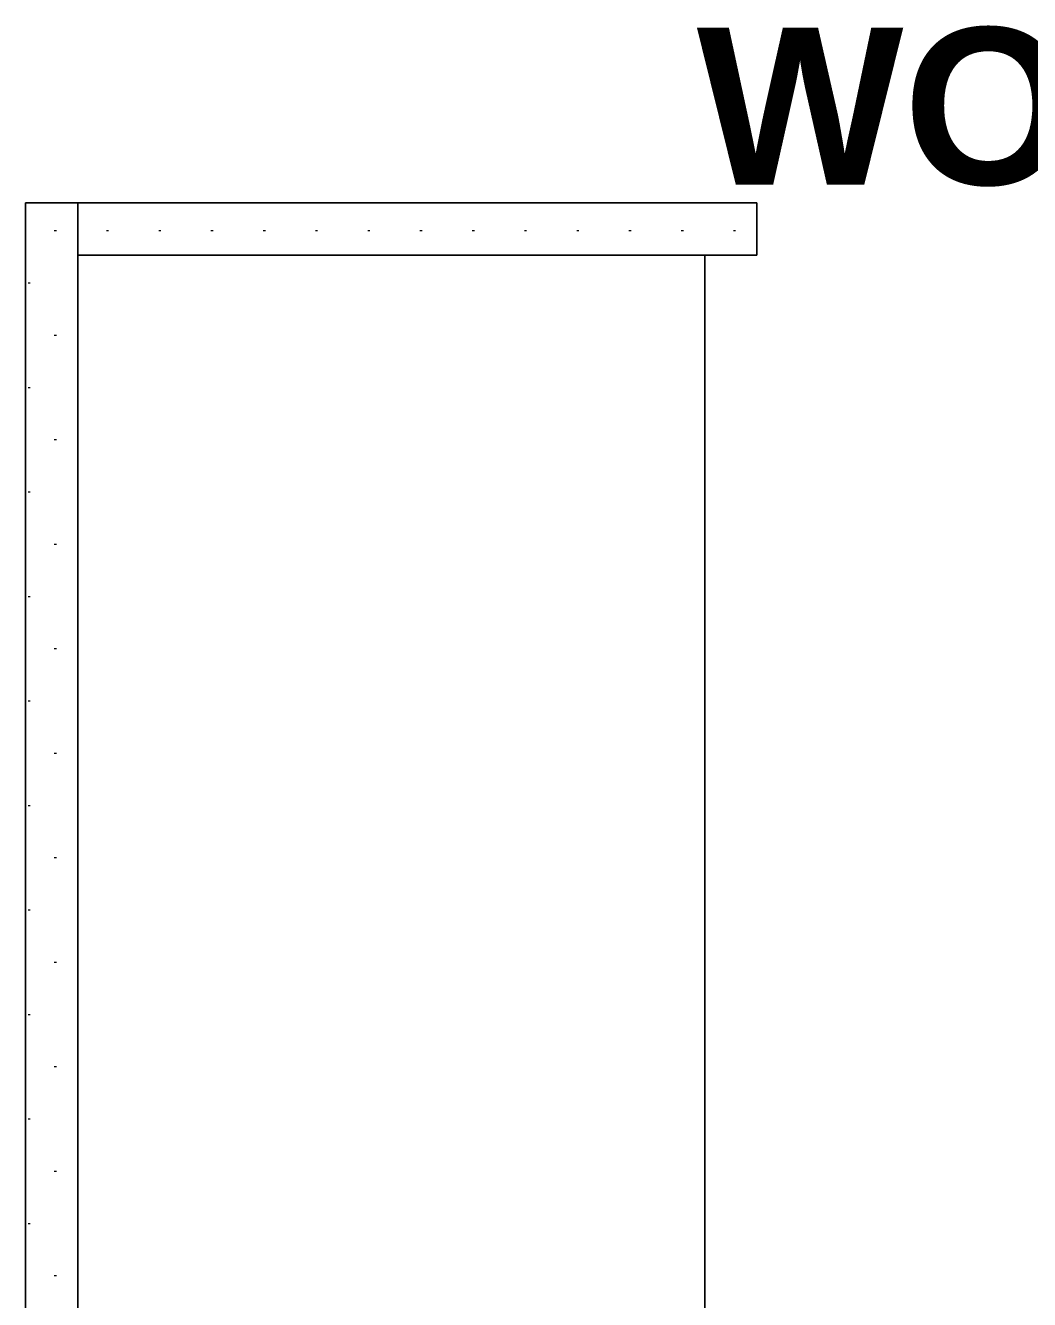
# Model space of a CAD drawing. Header units: inches. Extents: x -285 to 3116, y -17387 to -14851.
# Drawn here: x 1114.45 to 1152.88, y -15695.45 to -15646.68 of the extents above; entities that cross this region are included whole.
import ezdxf

# ---------------------------------------------------------------- set-up
doc = ezdxf.new("R2010")
doc.units = ezdxf.units.IN
doc.header["$MEASUREMENT"] = 0
doc.linetypes.add('DASH 1_32_', pattern=[0.0625, 0.03125, -0.03125])
doc.linetypes.add('Dash 1_8_', pattern=[0.25, 0.125, -0.125])
doc.layers.add('A-AREA-IDEN', color=2, linetype='Continuous', lineweight=9)
doc.layers.add('I-FURN', color=30, linetype='Continuous', lineweight=9)
doc.styles.add('Swis721 Lt BT_B', font='', dxfattribs={"height": 6})
doc.styles.get('Swis721 Lt BT_B').set_extended_font_data('Swis721 Lt BT', bold=True)
pattern_1 = [(180, (1214.451, -15653.467), (-1, -2), [0.084, -1.916])]

# ---------------------------------------------------------------- blocks, each defined once
blk = doc.blocks.new('F - FRONT-BACK WKSTA - 6 x 8-V7-FIRST FLOOR POWER _ SIGNAL')
at = {"layer": 'I-FURN'}
h = blk.add_hatch(dxfattribs=at)
h.set_pattern_fill('FP_4', color=256, style=0, pattern_type=2)
h.set_pattern_definition(pattern_1)
h.paths.add_polyline_path([(100, 76), (2, 76), (0.04, 75.96), (2, 74), (98, 74), (98, 0), (100, 0), (100, 74)], flags=0)
h.paths.add_polyline_path([(2, 2), (2, 0), (28, 0), (28, 2), (26, 2)], flags=0)
h.paths.add_polyline_path([(0.053, 74.053), (0, 73.959), (0, 0), (2, 2), (0.054, 74)], flags=0)
h = blk.add_hatch(dxfattribs=at)
h.set_pattern_fill('FP_4', color=256, style=0, pattern_type=2)
h.set_pattern_definition(pattern_1)
h.paths.add_polyline_path([(75.297, 2), (72, 2), (72, 0), (98, 0), (98, 2)], flags=0)
for p, q in [((100, 76), (0, 76)), ((0, 76), (0, 0)), ((0, 74), (0, 76)), ((0, 76), (2, 76)), ((2, 76), (100, 76)), ((100, 0), (100, 76)), ((100, 76), (100, 0)), ((0, 62), (0, 74)), ((26, 74), (2, 74)), ((2, 74), (2, 2)), ((2, 2), (2, 74)), ((2, 74), (26, 74)), ((2, 2), (2, 74)), ((2, 74), (98, 74)), ((26, 74), (2, 74)), ((2, 74), (2, 62)), ((26, 74), (2, 74)), ((2, 74), (2, 62)), ((2, 62), (2, 74)), ((2, 74), (26, 74)), ((26, 2), (26, 74)), ((26, 74), (26, 2)), ((74, 74), (26, 74)), ((74, 74), (26, 74)), ((26, 74), (74, 74)), ((74, 74), (74, 2)), ((98, 74), (74, 74)), ((74, 74), (98, 74)), ((74, 2), (74, 74)), ((82, 74), (74, 74)), ((98, 74), (74, 74)), ((74, 74), (98, 74)), ((98, 74), (82, 74)), ((82, 74), (82, 62)), ((82, 62), (82, 74)), ((82, 74), (98, 74)), ((98, 74), (82, 74)), ((98, 62), (98, 74)), ((98, 74), (98, 62)), ((98, 2), (98, 74)), ((98, 74), (98, 2)), ((98, 74), (98, 0)), ((98, 62), (98, 74)), ((98, 62), (98, 74)), ((98, 74), (98, 62)), ((0, 53), (0, 62)), ((2, 62), (2, 2)), ((2, 62), (26, 62)), ((26, 62), (2, 62)), ((26, 62), (74, 62)), ((74, 62), (26, 62)), ((74, 62), (98, 62)), ((98, 62), (74, 62)), ((82, 62), (82, 52)), ((82, 53), (82, 62)), ((98, 52), (98, 62)), ((98, 62), (98, 53)), ((98, 53), (98, 62)), ((0, 52), (0, 53)), ((98, 53), (82, 53)), ((98, 53), (82, 53)), ((82, 53), (82, 52)), ((98, 53), (82, 53)), ((82, 53), (98, 53)), ((82, 53), (82, 52)), ((82, 53), (82, 52)), ((98, 53), (82, 53)), ((82, 53), (98, 53)), ((82, 53), (82, 52)), ((82, 53), (82, 52)), ((98, 53), (82, 53)), ((82, 53), (98, 53)), ((82, 53), (82, 52)), ((82, 53), (82, 52)), ((98, 52), (98, 53)), ((98, 52), (98, 53)), ((98, 53), (98, 52)), ((98, 52), (98, 53)), ((98, 53), (98, 52)), ((98, 52), (98, 53)), ((98, 53), (98, 52)), ((98, 52), (98, 53)), ((0, 2), (0, 52)), ((82, 52), (98, 52)), ((82, 52), (98, 52)), ((82, 52), (98, 52)), ((82, 52), (98, 52)), ((82, 52), (98, 52)), ((82, 52), (98, 52)), ((82, 52), (98, 52)), ((82, 52), (98, 52)), ((98, 52), (82, 52)), ((82, 52), (98, 52)), ((98, 52), (82, 52)), ((82, 52), (98, 52)), ((98, 52), (82, 52)), ((82, 52), (98, 52)), ((98, 2), (98, 52)), ((0, 0), (0, 2)), ((2, 2), (26, 2)), ((26, 2), (2, 2)), ((28, 2), (2, 2)), ((2, 2), (26, 2)), ((26, 2), (28, 2)), ((28, 0), (28, 2)), ((28, 2), (28, 0)), ((98, 2), (72, 2)), ((72, 2), (72, 0)), ((72, 0), (72, 2)), ((72, 2), (74, 2)), ((74, 2), (98, 2)), ((74, 2), (98, 2)), ((98, 2), (74, 2)), ((98, 0), (98, 2)), ((98, 2), (98, 0)), ((98, 0), (98, 2)), ((0, 0), (28, 0)), ((2, 0), (0, 0)), ((28, 0), (2, 0)), ((72, 0), (98, 0)), ((98, 0), (72, 0)), ((98, 0), (100, 0)), ((100, 0), (98, 0))]:
    blk.add_line(p, q, dxfattribs=at)
at = {"layer": 'I-FURN', "linetype": 'Dash 1_8_'}
blk.add_line((100, 0), (100, 76), dxfattribs=at)
at = {"layer": 'I-FURN', "linetype": 'DASH 1_32_'}
blk.add_line((82, 54), (98, 54), dxfattribs=at)

msp = doc.modelspace()

# ---------------------------------------------------------------- block references
at = {"layer": 'I-FURN', "rotation": 180}
msp.add_blockref('F - FRONT-BACK WKSTA - 6 x 8-V7-FIRST FLOOR POWER _ SIGNAL', (1214.451, -15653.467), dxfattribs=at)

# ---------------------------------------------------------------- texts
at = {"layer": 'A-AREA-IDEN', "insert": (1140.145, -15646.77), "char_height": 6, "width": 79.79, "attachment_point": 1, "style": 'Swis721 Lt BT_B'}
msp.add_mtext('WORKSTATIONS', dxfattribs=at)

doc.saveas('drawing.dxf')
